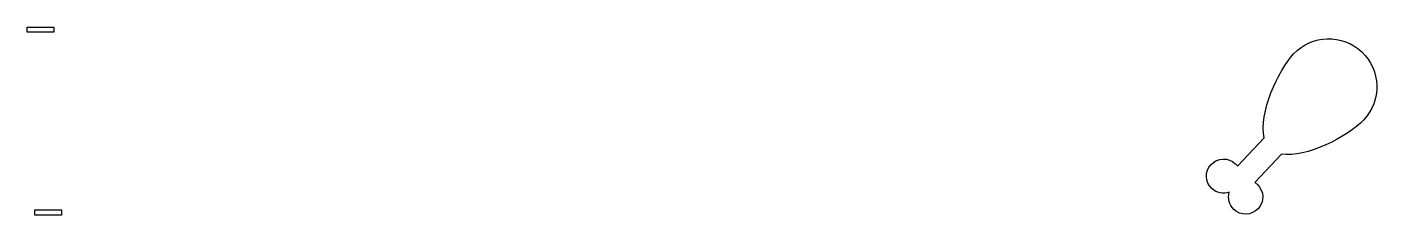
# Model space of a CAD drawing. Header units: centimetres. Extents: x -8.82 to 0.63, y -0.62 to 0.7.
import ezdxf

# ---------------------------------------------------------------- set-up
doc = ezdxf.new("R2010")
doc.units = ezdxf.units.CM
doc.header["$MEASUREMENT"] = 0
doc.header["$XCLIPFRAME"] = 0
doc.layers.add('Layer 1', color=7, linetype='Continuous')
picture_1 = doc.add_image_def('image1.jpg', size_in_pixel=(960, 192))
picture_2 = doc.add_image_def('image2.jpg', size_in_pixel=(963, 188))

msp = doc.modelspace()

# ---------------------------------------------------------------- linework, layer by layer
at = {"layer": 'Layer 1'}
msp.add_open_spline([(0.4867, 0.5269), (0.3519, 0.6541), (0.1396, 0.6479), (0.0123, 0.5132), (0.0123, 0.5132), (-0.0953, 0.3991), (-0.2337, 0.0959), (-0.1922, -0.0719), (-0.1922, -0.0719), (-0.1922, -0.0719), (-0.3792, -0.2702), (-0.3792, -0.2702), (-0.3792, -0.2702), (-0.3837, -0.264), (-0.3886, -0.2581), (-0.3944, -0.2527), (-0.3944, -0.2527), (-0.4423, -0.2074), (-0.518, -0.2096), (-0.5633, -0.2576), (-0.5633, -0.2576), (-0.6086, -0.3056), (-0.6063, -0.3812), (-0.5583, -0.4265), (-0.5583, -0.4265), (-0.5247, -0.4582), (-0.4778, -0.4661), (-0.437, -0.4519), (-0.437, -0.4519), (-0.4488, -0.4934), (-0.4382, -0.5399), (-0.4046, -0.5716), (-0.4046, -0.5716), (-0.3566, -0.6169), (-0.281, -0.6147), (-0.2357, -0.5667), (-0.2357, -0.5667), (-0.1904, -0.5187), (-0.1926, -0.4431), (-0.2406, -0.3977), (-0.2406, -0.3977), (-0.2463, -0.3923), (-0.2525, -0.3877), (-0.2589, -0.3837), (-0.2589, -0.3837), (-0.2589, -0.3837), (-0.0719, -0.1855), (-0.0719, -0.1855), (-0.0719, -0.1855), (0.098, -0.2173), (0.3928, -0.0615), (0.5005, 0.0525), (0.5005, 0.0525), (0.6276, 0.1873), (0.6215, 0.3996), (0.4867, 0.5269)], degree=3, knots=[0, 0, 0, 0, 0.066667, 0.066667, 0.066667, 0.066667, 0.133333, 0.133333, 0.133333, 0.133333, 0.2, 0.2, 0.2, 0.2, 0.266667, 0.266667, 0.266667, 0.266667, 0.333333, 0.333333, 0.333333, 0.333333, 0.4, 0.4, 0.4, 0.4, 0.466667, 0.466667, 0.466667, 0.466667, 0.533333, 0.533333, 0.533333, 0.533333, 0.6, 0.6, 0.6, 0.6, 0.666667, 0.666667, 0.666667, 0.666667, 0.733333, 0.733333, 0.733333, 0.733333, 0.8, 0.8, 0.8, 0.8, 0.866667, 0.866667, 0.866667, 0.866667, 1, 1, 1, 1], dxfattribs=at)

# ---------------------------------------------------------------- pictures from other files: only their frames are drawn
at = {"layer": 'Layer 1', "color": 0}
image = msp.add_image(picture_2, insert=(-8.7048, -1.9315), size_in_units=(13.375, 2.6111), dxfattribs=at)
image.set_boundary_path([(-8.705, -1.931), (4.683, 0.688)])
image.dxf.flags = 3
image = msp.add_image(picture_1, insert=(-8.6519, -3.2808), size_in_units=(13.3333, 2.6667), dxfattribs=at)
image.set_boundary_path([(-8.652, -3.281), (4.683, -0.609)])
image.dxf.flags = 3

doc.saveas('drawing.dxf')
